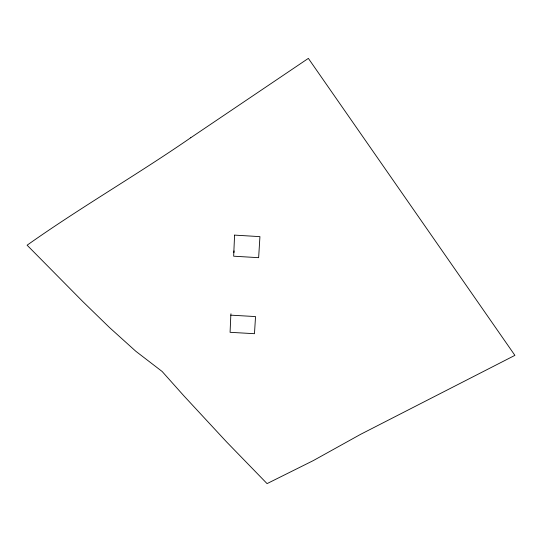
<?xml version="1.0" encoding="UTF-8"?>
<svg xmlns="http://www.w3.org/2000/svg" width="542" height="542" viewBox="0 0 542 542"><rect width="100%" height="100%" fill="white"/><g stroke="black" fill="none" stroke-linecap="round" stroke-linejoin="round"><path stroke-width="0.81" d="M230.824 315.159L230.079 332.314L254.476 333.696L255.533 316.575L230.824 315.159L230.973 313.757M233.948 252.565L234.022 250.885M234.584 235.113L233.656 256.197L258.642 257.68L259.93 236.637L234.584 235.113M190.75 137.736C137.058 174.836 80.412 207.464 27.1 245.194L82.73 301.494L109.45 327.476L135.818 351.27L162.133 371.48L184.029 396.006L226.631 441.974L267.064 483.613L313.222 460.639L360.654 434.305L514.9 355.362L308.364 58.387L190.75 137.736"/></g></svg>
